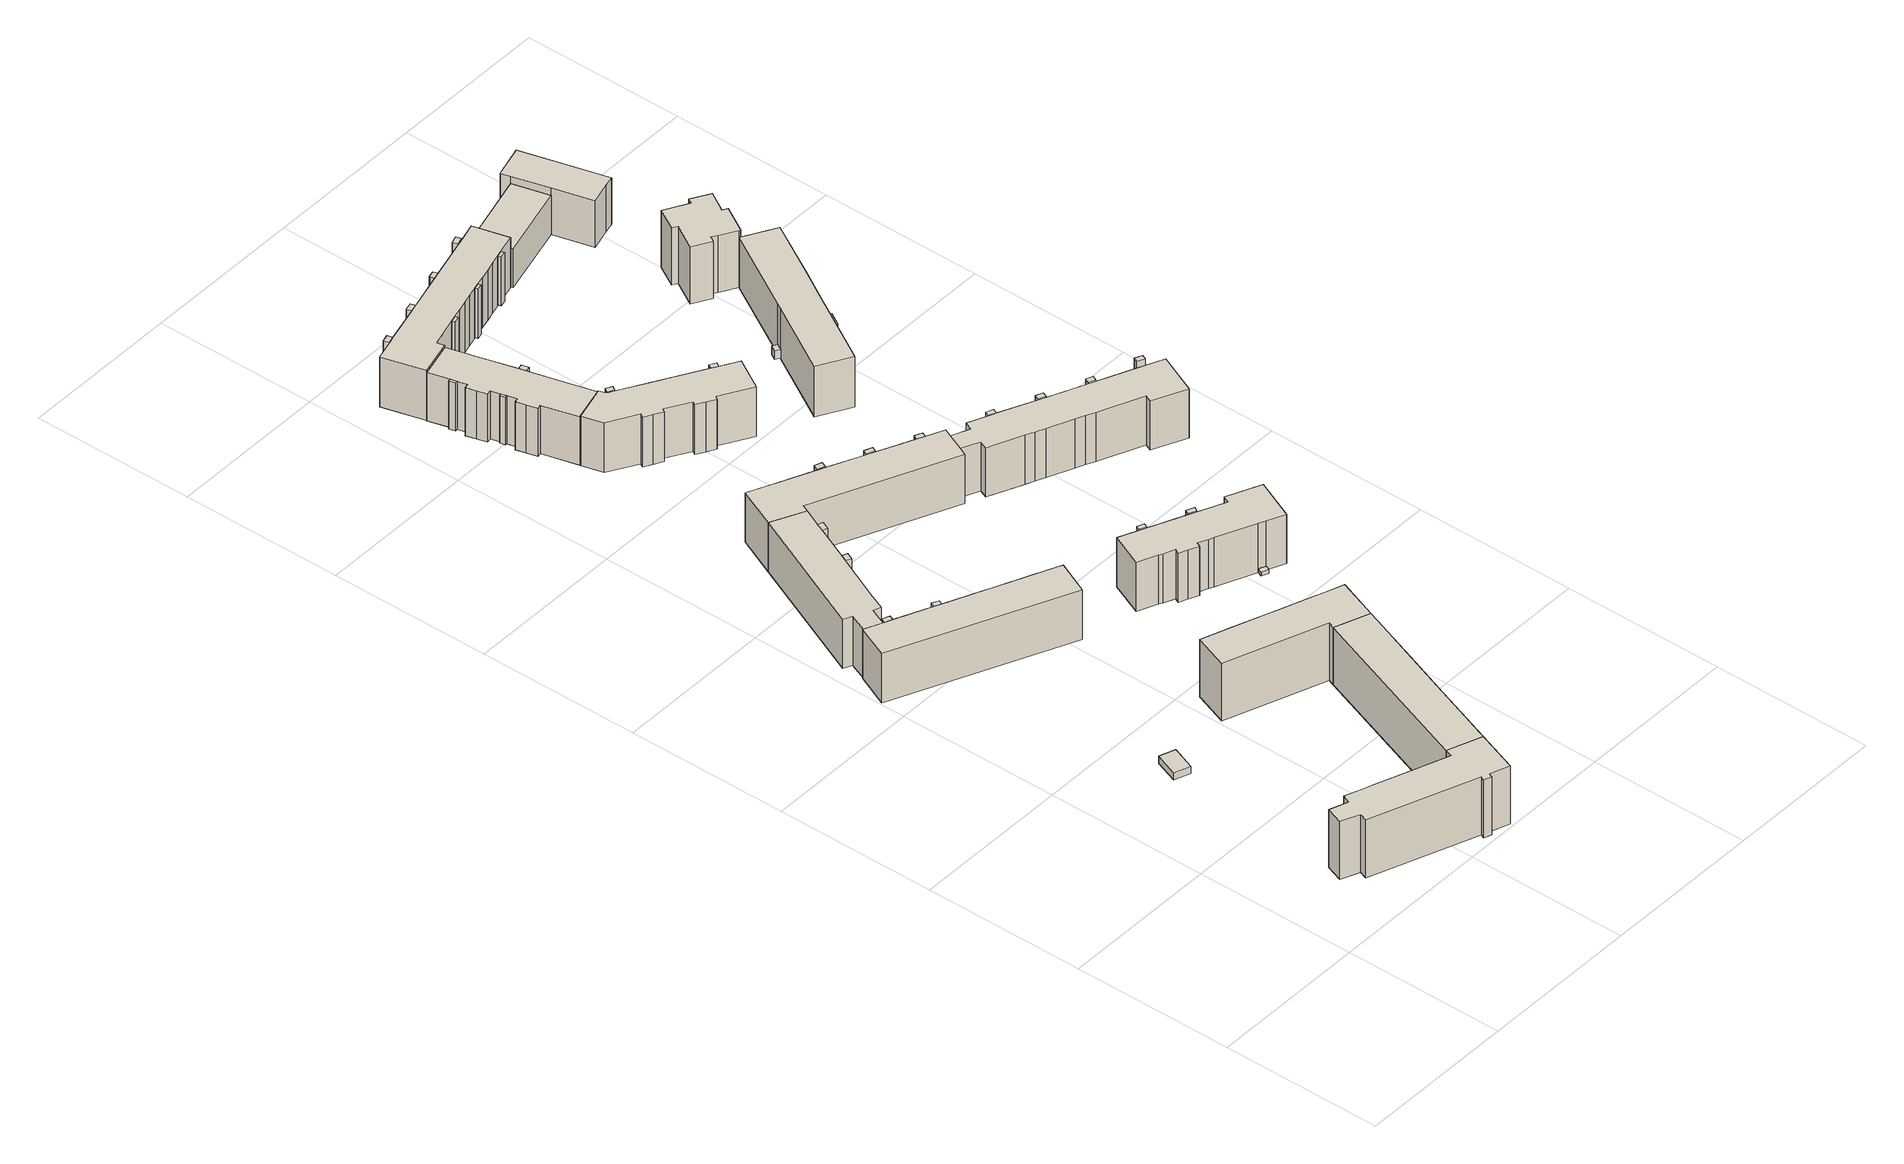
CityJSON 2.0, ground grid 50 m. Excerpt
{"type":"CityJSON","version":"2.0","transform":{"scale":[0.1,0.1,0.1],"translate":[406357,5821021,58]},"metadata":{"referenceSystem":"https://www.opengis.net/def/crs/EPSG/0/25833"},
"CityObjects":{
"building1":{"type":"Building","attributes":{"Gemeindeschluessel":"11000010","function":"31001_1010"},"address":[{"country":"Germany","locality":"Berlin","thoroughfareNumber":"91, 93, 95","thoroughfareName":"Riesaer Straße"}],"children":["building1-1","building1-2","building1-3"]},
"building1-1":{"type":"BuildingPart","attributes":{"BezugspunktDach":"2200","measuredHeight":19.59,"storeysAboveGround":6},"parents":["building1"],"geometry":[{"type":"MultiSurface","lod":"1","boundaries":[[[0,1,2,3,4,5,6,7,8,9,10,11,12,13,14,15,16,17]],[[18,19,20,21,22,23,24,25,26,27,28,29,30,31,32,33,34,35]],[[18,35,17,16]],[[19,18,16,15]],[[20,19,15,14]],[[21,20,14,13]],[[36,37,38,39,40,22,21,13,12]],[[23,22,12,11]],[[41,42,11,10]],[[24,23,43,44]],[[25,24,10,9]],[[26,25,9,8]],[[27,26,8,7]],[[28,27,7,6]],[[29,28,6,5]],[[30,29,5,4]],[[31,30,4,3]],[[32,31,3,2]],[[33,32,2,1]],[[34,33,1,0]],[[35,34,0,17]],[[40,39,38,37,36]],[[44,43,42,41]]]}]},
"building1-2":{"type":"BuildingPart","attributes":{"BezugspunktDach":"2200","measuredHeight":2.96,"storeysAboveGround":6},"parents":["building1"],"geometry":[{"type":"Solid","lod":"1","boundaries":[[[[37,45,46,47,38]],[[48,49,50,40,39]],[[48,39,38,47]],[[49,48,47,46]],[[50,49,46,45]],[[40,50,45,37]],[[39,40,37,38]]]]}]},
"building1-3":{"type":"BuildingPart","attributes":{"BezugspunktDach":"2200","measuredHeight":3,"storeysAboveGround":6},"parents":["building1"],"geometry":[{"type":"MultiSurface","lod":"1","boundaries":[[[41,51,52,42]],[[53,54,44,43]],[[53,43,42,52]],[[54,53,52,51]],[[44,54,51,41]],[[43,44,55,41,42]]]}]},
"building2":{"type":"Building","attributes":{"Gemeindeschluessel":"11000010","BezugspunktDach":"2200","function":"31001_2520","measuredHeight":2.48,"storeysAboveGround":1},"address":[{"country":"Germany","locality":"Berlin","thoroughfareNumber":"7 (1)","thoroughfareName":"Branitzer Straße"}],"geometry":[{"type":"Solid","lod":"1","boundaries":[[[[56,57,58,59]],[[60,61,62,63]],[[60,63,59,58]],[[61,60,58,57]],[[62,61,57,56]],[[63,62,56,59]]]]}]},
"building3":{"type":"Building","attributes":{"Gemeindeschluessel":"11000010","function":"31001_1010"},"address":[{"country":"Germany","locality":"Berlin","thoroughfareNumber":"10, 12, 14, 8","thoroughfareName":"Branitzer Straße"}],"children":["building3-1","building3-2","building3-3","building3-4","building3-5"]},
"building3-1":{"type":"BuildingPart","attributes":{"BezugspunktDach":"2200","measuredHeight":16.72,"storeysAboveGround":5},"parents":["building3"],"geometry":[{"type":"MultiSurface","lod":"1","boundaries":[[[64,65,66,67,68,69,70,71,72,73,74,75,76,77]],[[78,79,80,81,82,83,84,85,86,87,88,89,90,91]],[[78,91,77,76]],[[79,78,76,75]],[[80,79,75,74]],[[81,80,74,73]],[[83,82,72,71]],[[84,83,71,83,84,92]],[[85,84,70,69]],[[86,85,86,93,94,69,68]],[[87,86,68,67]],[[88,87,67,66],[87,88,95,96]],[[89,88,66,65]],[[90,89,65,64]],[[91,90,64,77]],[[82,81,73,72]],[[92,84,83,71,70]],[[94,93,86,85]],[[95,88,87,96]]]}]},
"building3-2":{"type":"BuildingPart","attributes":{"BezugspunktDach":"2200","measuredHeight":16.69,"storeysAboveGround":5},"parents":["building3"],"geometry":[{"type":"Solid","lod":"1","boundaries":[[[[70,97,98,71]],[[99,100,84,83]],[[99,83,71,98]],[[100,99,98,97]],[[84,100,97,70]],[[83,84,70,71]]]]}]},
"building3-3":{"type":"BuildingPart","attributes":{"BezugspunktDach":"2200","measuredHeight":3,"storeysAboveGround":5},"parents":["building3"],"geometry":[{"type":"Solid","lod":"1","boundaries":[[[[95,101,102,96]],[[103,104,88,87]],[[103,87,96,102]],[[104,103,102,101]],[[88,104,101,95]],[[87,88,95,96]]]]}]},
"building3-4":{"type":"BuildingPart","attributes":{"BezugspunktDach":"2200","measuredHeight":3,"storeysAboveGround":5},"parents":["building3"],"geometry":[{"type":"Solid","lod":"1","boundaries":[[[[93,105,106,94]],[[107,108,86,85]],[[107,85,94,106]],[[108,107,106,105]],[[86,108,105,93]],[[85,86,93,94]]]]}]},
"building3-5":{"type":"BuildingPart","attributes":{"BezugspunktDach":"2200","measuredHeight":16.73,"storeysAboveGround":5},"parents":["building3"],"geometry":[{"type":"Solid","lod":"1","boundaries":[[[[72,109,110,73]],[[111,112,82,81]],[[111,81,73,110]],[[112,111,110,109]],[[82,112,109,72]],[[82,72,82,81]],[[81,82,72,73]]]]}]},
"building4":{"type":"Building","attributes":{"Gemeindeschluessel":"11000010","function":"31001_1010"},"address":[{"country":"Germany","locality":"Berlin","thoroughfareNumber":"10, 12, 14","thoroughfareName":"Schönewalder Straße"}],"children":["building4-1","building4-2","building4-3","building4-4"]},
"building4-1":{"type":"BuildingPart","attributes":{"BezugspunktDach":"2200","measuredHeight":16.53,"storeysAboveGround":5},"parents":["building4"],"geometry":[{"type":"MultiSurface","lod":"1","boundaries":[[[113,114,115,116,117,118,119,120,121,122,123,124,125,126]],[[127,128,129,130,131,132,133,134,135,136,137,138,139,140]],[[127,140,126,125]],[[128,127,125,124]],[[129,128,124,123]],[[130,129,141,142]],[[131,130,122,121]],[[133,132,120,119]],[[143,144,145,146,134,133,119,118]],[[135,134,118,117]],[[136,135,117,116]],[[137,136,116,115]],[[138,137,115,114]],[[139,138,114,113]],[[140,139,113,126]],[[142,141,123,122]],[[131,147,121,120,132]],[[146,145,144,143]]]}]},
"building4-2":{"type":"BuildingPart","attributes":{"BezugspunktDach":"2200","measuredHeight":16.87,"storeysAboveGround":5},"parents":["building4"],"geometry":[{"type":"MultiSurface","lod":"1","boundaries":[[[148,149,150,151]],[[131,152,153,132]],[[121,120,154,151,150]],[[152,131,150,149]],[[153,152,149,148]],[[132,153,148,151]],[[131,132,154,120,121]]]}]},
"building4-3":{"type":"BuildingPart","attributes":{"BezugspunktDach":"2200","measuredHeight":1.98,"storeysAboveGround":5},"parents":["building4"],"geometry":[{"type":"Solid","lod":"1","boundaries":[[[[155,156,144,143]],[[145,157,158,146]],[[157,145,144,156]],[[158,157,156,155]],[[146,158,155,143]],[[145,146,143,144]]]]}]},
"building4-4":{"type":"BuildingPart","attributes":{"BezugspunktDach":"2200","measuredHeight":16.72,"storeysAboveGround":5},"parents":["building4"],"geometry":[{"type":"MultiSurface","lod":"1","boundaries":[[[159,160,161,162]],[[141,163,164,142]],[[141,123,122,165,162,161]],[[163,141,161,160]],[[164,163,160,159]],[[142,164,159,162]],[[142,165,122,123,141]]]}]},
"building5":{"type":"Building","attributes":{"Gemeindeschluessel":"11000010","function":"31001_1010"},"address":[{"country":"Germany","locality":"Berlin","thoroughfareNumber":"1, 3, 5, 7","thoroughfareName":"Louis-Lewin-Straße"}],"children":["building5-1","building5-2","building5-3","building5-4","building5-5"]},
"building5-1":{"type":"BuildingPart","attributes":{"BezugspunktDach":"2200","measuredHeight":19.39,"storeysAboveGround":6},"parents":["building5"],"geometry":[{"type":"MultiSurface","lod":"1","boundaries":[[[7,166,167,168,169,170,171,172,173,174,175,8]],[[176,177,178,179,180,181,182,183,184,185,186,187]],[[176,187,8,175]],[[177,176,175,174]],[[178,177,174,173]],[[179,178,188,189,190,191,173,172]],[[180,179,172,171]],[[192,193,194,195,181,180,171,170]],[[182,181,170,169]],[[196,197,198,169,168]],[[183,182,199,200,201]],[[184,183,168,167]],[[202,203,184,185,184,167,166]],[[186,185,166,7]],[[187,186,7,8]],[[191,190,189,188]],[[195,194,193,192]],[[201,200,199,198,197,196]],[[185,184,203,202]]]}]},
"building5-2":{"type":"BuildingPart","attributes":{"BezugspunktDach":"2200","measuredHeight":2.52,"storeysAboveGround":6},"parents":["building5"],"geometry":[{"type":"Solid","lod":"1","boundaries":[[[[204,205,191,190]],[[188,206,207,189]],[[206,188,191,205]],[[207,206,205,204]],[[189,207,204,190]],[[189,190,191,188]]]]}]},
"building5-3":{"type":"BuildingPart","attributes":{"BezugspunktDach":"2200","measuredHeight":2.54,"storeysAboveGround":6},"parents":["building5"],"geometry":[{"type":"Solid","lod":"1","boundaries":[[[[208,209,198,197]],[[200,210,211,201]],[[210,200,198,209]],[[211,210,209,208]],[[201,211,208,197]],[[200,201,197,198]]]]}]},
"building5-4":{"type":"BuildingPart","attributes":{"BezugspunktDach":"2200","measuredHeight":2.65,"storeysAboveGround":6},"parents":["building5"],"geometry":[{"type":"Solid","lod":"1","boundaries":[[[[212,213,203,202]],[[184,214,215,185]],[[214,184,203,213]],[[215,214,213,212]],[[185,215,212,202]],[[184,185,202,203]]]]}]},
"building5-5":{"type":"BuildingPart","attributes":{"BezugspunktDach":"2200","measuredHeight":2.62,"storeysAboveGround":6},"parents":["building5"],"geometry":[{"type":"Solid","lod":"1","boundaries":[[[[216,217,193,192]],[[194,218,219,195]],[[218,194,193,217]],[[219,218,217,216]],[[195,219,216,192]],[[195,192,193,194]]]]}]},
"building6":{"type":"Building","attributes":{"Gemeindeschluessel":"11000010","function":"31001_1010"},"address":[{"country":"Germany","locality":"Berlin","thoroughfareNumber":"1, 3, 5","thoroughfareName":"Branitzer Straße"}],"children":["building6-1","building6-2","building6-3","building6-4"]},
"building6-1":{"type":"BuildingPart","attributes":{"BezugspunktDach":"2200","measuredHeight":19.35,"storeysAboveGround":6},"parents":["building6"],"geometry":[{"type":"MultiSurface","lod":"1","boundaries":[[[220,175,174,221,222,223,224,225,226,227,228,229]],[[230,231,232,233,234,235,236,237,177,176,238,239]],[[230,239,229,228]],[[231,230,228,227]],[[232,231,240,241,242,243,227,226]],[[233,232,226,225]],[[244,245,246,225,224]],[[234,233,247,248,249]],[[235,234,224,223]],[[250,251,252,223,222]],[[236,235,253,254,255]],[[237,236,222,221]],[[177,237,221,174]],[[176,177,174,175]],[[238,176,175,220]],[[239,238,220,229]],[[243,242,241,240]],[[249,248,247,246,245,244]],[[255,254,253,252,251,250]]]}]},
"building6-2":{"type":"BuildingPart","attributes":{"BezugspunktDach":"2200","measuredHeight":2.29,"storeysAboveGround":6},"parents":["building6"],"geometry":[{"type":"Solid","lod":"1","boundaries":[[[[245,256,257,246]],[[258,259,249,248]],[[258,248,246,257]],[[259,258,257,256]],[[249,259,256,245]],[[248,249,245,246]]]]}]},
"building6-3":{"type":"BuildingPart","attributes":{"BezugspunktDach":"2200","measuredHeight":6.42,"storeysAboveGround":6},"parents":["building6"],"geometry":[{"type":"Solid","lod":"1","boundaries":[[[[242,260,261,243]],[[262,263,241,240]],[[262,240,243,261]],[[263,262,261,260]],[[241,263,260,242]],[[241,242,243,240]]]]}]},
"building6-4":{"type":"BuildingPart","attributes":{"BezugspunktDach":"2200","measuredHeight":2.48,"storeysAboveGround":6},"parents":["building6"],"geometry":[{"type":"Solid","lod":"1","boundaries":[[[[250,264,265,251]],[[266,267,254,253]],[[266,253,251,265]],[[267,266,265,264]],[[254,267,264,250]],[[253,254,250,251]]]]}]},
"building7":{"type":"Building","attributes":{"Gemeindeschluessel":"11000010","BezugspunktDach":"2200","function":"51009_1610","measuredHeight":16.17,"storeysAboveGround":0},"address":[{"country":"Germany","locality":"Berlin"}],"geometry":[{"type":"Solid","lod":"1","boundaries":[[[[268,269,270,271]],[[272,273,274,275]],[[272,275,271,270]],[[273,272,270,269]],[[274,273,269,268]],[[275,274,268,271]]]]}]},
"building8":{"type":"Building","attributes":{"Gemeindeschluessel":"11000010","BezugspunktDach":"2200","function":"51009_1610","measuredHeight":16.22,"storeysAboveGround":0},"address":[{"country":"Germany","locality":"Berlin"}],"geometry":[{"type":"Solid","lod":"1","boundaries":[[[[276,277,278,279]],[[280,281,282,283]],[[280,283,279,278]],[[281,280,278,277]],[[282,281,277,276]],[[283,282,276,279]]]]}]},
"building9":{"type":"Building","attributes":{"Gemeindeschluessel":"11000010","function":"31001_1010"},"address":[{"country":"Germany","locality":"Berlin","thoroughfareNumber":"11, 13, 15, 9","thoroughfareName":"Adele-Sandrock-Straße"}],"children":["building9-1","building9-2","building9-3","building9-4","building9-5"]},
"building9-1":{"type":"BuildingPart","attributes":{"BezugspunktDach":"2200","measuredHeight":16.58,"storeysAboveGround":5},"parents":["building9"],"geometry":[{"type":"MultiSurface","lod":"1","boundaries":[[[124,284,285,286,287,288,289,290,291,292,293,294,295,296,297,125]],[[298,299,300,301,302,303,304,305,306,307,308,309,310,311,128,127]],[[298,127,125,297]],[[299,298,297,296]],[[312,313,314,315,300,299,296,295]],[[301,300,295,294]],[[302,301,316,317]],[[303,302,293,292]],[[304,303,292,318,319,291]],[[305,304,291,290]],[[320,321,322,290,289]],[[307,306,289,288]],[[308,307,288,287]],[[309,308,287,286]],[[310,309,286,285]],[[311,310,285,284]],[[128,311,284,124]],[[127,128,124,125]],[[315,314,313,312]],[[317,316,294,293]],[[291,319,318,292]],[[306,305,322,321,320]]]}]},
"building9-2":{"type":"BuildingPart","attributes":{"BezugspunktDach":"2200","measuredHeight":16.78,"storeysAboveGround":5},"parents":["building9"],"geometry":[{"type":"MultiSurface","lod":"1","boundaries":[[[323,324,325,326]],[[327,328,317,316]],[[327,316,326,325]],[[328,327,325,324]],[[317,328,324,323]],[[294,293,323,326]],[[329,316,317,293,294]]]}]},
"building9-3":{"type":"BuildingPart","attributes":{"BezugspunktDach":"2200","measuredHeight":2.92,"storeysAboveGround":5},"parents":["building9"],"geometry":[{"type":"Solid","lod":"1","boundaries":[[[[312,330,331,313]],[[332,333,315,314]],[[332,314,313,331]],[[333,332,331,330]],[[315,333,330,312]],[[315,312,313,314]]]]}]},
"building9-4":{"type":"BuildingPart","attributes":{"BezugspunktDach":"2200","measuredHeight":16.82,"storeysAboveGround":5},"parents":["building9"],"geometry":[{"type":"MultiSurface","lod":"1","boundaries":[[[334,335,336,337]],[[338,339,319,318]],[[338,318,337,336]],[[339,338,336,335]],[[319,339,335,334]],[[318,292,291,334,337]],[[319,291,292,318]]]}]},
"building9-5":{"type":"BuildingPart","attributes":{"BezugspunktDach":"2200","measuredHeight":16.51,"storeysAboveGround":5},"parents":["building9"],"geometry":[{"type":"Solid","lod":"1","boundaries":[[[[320,340,341,321]],[[342,343,306,305]],[[342,305,321,341]],[[343,342,341,340]],[[306,343,340,320]],[[305,306,320,321]]]]}]},
"building10":{"type":"Building","attributes":{"Gemeindeschluessel":"11000010","function":"31001_1010"},"address":[{"country":"Germany","locality":"Berlin","thoroughfareNumber":"20, 22, 24","thoroughfareName":"Adele-Sandrock-Straße"}],"children":["building10-1","building10-2","building10-3","building10-4"]},
"building10-1":{"type":"BuildingPart","attributes":{"BezugspunktDach":"2200","measuredHeight":16.39,"storeysAboveGround":5},"parents":["building10"],"geometry":[{"type":"MultiSurface","lod":"1","boundaries":[[[278,277,344,345,346,347,348,270,269,349,350,351,352,353,354,355,356,357,358,359,360,361,362,363]],[[364,365,366,367,368,369,370,371,372,373,374,375,376,377,378,379,380,381,382,383,384,385,386,387]],[[364,387,363,362]],[[365,364,362,361]],[[366,365,388,389,390,391,361,360]],[[367,366,360,359]],[[368,367,359,392,393,358]],[[369,368,358,357]],[[370,369,394,395,396,397,398,357,356]],[[371,370,356,355]],[[372,371,355,354]],[[373,372,354,353]],[[374,373,353,352]],[[375,374,352,351]],[[376,375,351,350]],[[377,376,350,349]],[[378,377,349,269]],[[379,378,269,270]],[[380,379,270,348]],[[381,380,348,347]],[[382,381,347,346]],[[383,382,346,345]],[[384,383,345,344]],[[385,384,344,277]],[[386,385,277,278]],[[387,386,278,363]],[[391,390,389,388]],[[358,393,392,359]],[[398,397,396,395,394]]]}]},
"building10-2":{"type":"BuildingPart","attributes":{"BezugspunktDach":"2200","measuredHeight":5.69,"storeysAboveGround":5},"parents":["building10"],"geometry":[{"type":"MultiSurface","lod":"1","boundaries":[[[397,399,400,398]],[[401,402,396,395]],[[401,395,398,400]],[[402,401,400,399]],[[396,402,399,397]],[[395,396,403,397,398]]]}]},
"building10-3":{"type":"BuildingPart","attributes":{"BezugspunktDach":"2200","measuredHeight":16.27,"storeysAboveGround":5},"parents":["building10"],"geometry":[{"type":"Solid","lod":"1","boundaries":[[[[358,404,405,359]],[[406,407,393,392]],[[406,392,359,405]],[[407,406,405,404]],[[393,407,404,358]],[[392,393,358,359]]]]}]},
"building10-4":{"type":"BuildingPart","attributes":{"BezugspunktDach":"2200","measuredHeight":3.04,"storeysAboveGround":5},"parents":["building10"],"geometry":[{"type":"Solid","lod":"1","boundaries":[[[[390,408,409,391]],[[410,411,389,388]],[[410,388,391,409]],[[411,410,409,408]],[[389,411,408,390]],[[389,390,391,388]]]]}]},
"building11":{"type":"Building","attributes":{"Gemeindeschluessel":"11000010","function":"31001_1010"},"address":[{"country":"Germany","locality":"Berlin","thoroughfareNumber":"14, 16, 18","thoroughfareName":"Adele-Sandrock-Straße"}],"children":["building11-1","building11-2","building11-3","building11-4"]},
"building11-1":{"type":"BuildingPart","attributes":{"BezugspunktDach":"2200","measuredHeight":16.76,"storeysAboveGround":5},"parents":["building11"],"geometry":[{"type":"MultiSurface","lod":"1","boundaries":[[[412,413,414,415,416,417,418,419,420,421,422,423,424,425,426,427,428,429,430,431,432,433]],[[434,435,436,437,438,439,440,441,442,443,444,445,446,447,448,449,450,451,452,453,454,455]],[[434,455,433,432]],[[435,434,432,431]],[[436,435,431,430]],[[437,436,456,457]],[[438,437,429,428]],[[439,438,458,459,460,461,428,427]],[[440,439,427,426]],[[441,440,462,463]],[[442,441,425,424]],[[443,442,424,423]],[[444,443,423,422]],[[445,444,422,421]],[[446,445,421,420]],[[447,446,420,419]],[[448,447,419,418]],[[449,448,418,417]],[[450,449,417,416]],[[451,450,416,415]],[[452,451,415,414]],[[453,452,414,413]],[[454,453,413,412]],[[455,454,412,433]],[[457,456,430,429]],[[461,460,459,458]],[[463,462,426,425]]]}]},
"building11-2":{"type":"BuildingPart","attributes":{"BezugspunktDach":"2200","measuredHeight":15.08,"storeysAboveGround":5},"parents":["building11"],"geometry":[{"type":"Solid","lod":"1","boundaries":[[[[460,464,465,461]],[[466,467,459,458]],[[466,458,461,465]],[[467,466,465,464]],[[459,467,464,460]],[[458,459,460,461]]]]}]},
"building11-3":{"type":"BuildingPart","attributes":{"BezugspunktDach":"2200","measuredHeight":16.66,"storeysAboveGround":5},"parents":["building11"],"geometry":[{"type":"Solid","lod":"1","boundaries":[[[[425,468,469,426]],[[470,471,463,462]],[[470,462,426,469]],[[471,470,469,468]],[[463,471,468,425]],[[462,463,425,426]]]]}]},
"building11-4":{"type":"BuildingPart","attributes":{"BezugspunktDach":"2200","measuredHeight":16.84,"storeysAboveGround":5},"parents":["building11"],"geometry":[{"type":"MultiSurface","lod":"1","boundaries":[[[472,473,474,475]],[[476,477,457,456]],[[476,456,475,474]],[[477,476,474,473]],[[457,477,473,472]],[[430,429,472,475]],[[456,457,429,430]]]}]},
"building12":{"type":"Building","attributes":{"Gemeindeschluessel":"11000010","function":"31001_1010"},"address":[{"country":"Germany","locality":"Berlin","thoroughfareNumber":"2, 4, 6","thoroughfareName":"Branitzer Straße"}],"children":["building12-1","building12-2","building12-3","building12-4"]},
"building12-1":{"type":"BuildingPart","attributes":{"BezugspunktDach":"2200","measuredHeight":16.62,"storeysAboveGround":5},"parents":["building12"],"geometry":[{"type":"MultiSurface","lod":"1","boundaries":[[[478,479,480,481,482,483,484,485,486,487,488,489,490,491,492,493,494,495,496,497,498]],[[499,500,501,502,503,504,505,506,507,508,509,510,511,512,513,514,515,516,517,518,519]],[[499,519,498,497]],[[500,499,497,496]],[[502,501,495,494]],[[503,502,520,521]],[[504,503,493,492]],[[505,504,492,491]],[[506,505,491,490]],[[507,506,490,489]],[[508,507,489,488]],[[509,508,522,523,524,525,526,488,487]],[[510,509,487,486]],[[511,510,486,485]],[[512,511,485,484]],[[513,512,484,483]],[[514,513,483,482]],[[515,514,482,481]],[[516,515,481,480]],[[517,516,480,479]],[[518,517,479,478]],[[519,518,478,498]],[[501,500,496,495]],[[521,520,494,493]],[[526,525,524,523,522]]]}]},
"building12-2":{"type":"BuildingPart","attributes":{"BezugspunktDach":"2200","measuredHeight":16.82,"storeysAboveGround":5},"parents":["building12"],"geometry":[{"type":"MultiSurface","lod":"1","boundaries":[[[527,528,529,530]],[[531,532,501,500]],[[531,500,530,529]],[[532,531,529,528]],[[501,532,528,527]],[[533,496,495,527,530]],[[500,534,501,495,496,533]]]}]},
"building12-3":{"type":"BuildingPart","attributes":{"BezugspunktDach":"2200","measuredHeight":1.31,"storeysAboveGround":5},"parents":["building12"],"geometry":[{"type":"Solid","lod":"1","boundaries":[[[[535,525,524,536]],[[523,522,537,538]],[[523,538,536,524]],[[537,522,525,535]],[[538,537,535,536]],[[522,523,524,525]]]]}]},
"building12-4":{"type":"BuildingPart","attributes":{"BezugspunktDach":"2200","measuredHeight":16.84,"storeysAboveGround":5},"parents":["building12"],"geometry":[{"type":"MultiSurface","lod":"1","boundaries":[[[539,540,541,542]],[[543,544,521,520]],[[543,520,542,541]],[[544,543,541,540]],[[521,544,540,539]],[[494,493,539,542]],[[545,520,521,493,494]]]}]},
"building13":{"type":"Building","attributes":{"Gemeindeschluessel":"11000010","BezugspunktDach":"2200","function":"51009_1610","measuredHeight":16.49,"storeysAboveGround":0},"address":[{"country":"Germany","locality":"Berlin"}],"geometry":[{"type":"Solid","lod":"1","boundaries":[[[[546,547,548,549]],[[550,551,552,553]],[[550,553,549,548]],[[551,550,548,547]],[[552,551,547,546]],[[553,552,546,549]]]]}]},
"building14":{"type":"Building","attributes":{"Gemeindeschluessel":"11000010","function":"31001_1010"},"address":[{"country":"Germany","locality":"Berlin","thoroughfareNumber":"2, 4, 6, 8","thoroughfareName":"Annaburger Straße"}],"children":["building14-1","building14-2","building14-3","building14-4","building14-5"]},
"building14-1":{"type":"BuildingPart","attributes":{"BezugspunktDach":"2200","measuredHeight":16.86,"storeysAboveGround":5},"parents":["building14"],"geometry":[{"type":"MultiSurface","lod":"1","boundaries":[[[554,555,556,549,548,557,558,559,560,561,562,563,564,565,566,567,568,569,570,571,572,573,574,575,576,577,578]],[[579,580,581,582,583,584,585,586,587,588,589,590,591,592,593,594,595,596,597,598,599,600,601,602,603,604,605]],[[579,605,578,577]],[[580,579,606,607]],[[608,609,581,580,576,575]],[[610,608,575,574]],[[582,581,609,611]],[[583,582,574,573]],[[612,613,573,572]],[[584,583,614,615]],[[585,584,572,571]],[[586,585,571,616,617,618]],[[587,586,570,569]],[[588,587,569,568]],[[589,588,568,567]],[[590,589,567,566]],[[591,590,566,565]],[[592,591,565,564]],[[593,592,564,563]],[[594,593,563,562]],[[595,594,562,561]],[[596,595,561,560]],[[597,596,560,559]],[[598,597,559,558]],[[599,598,558,557]],[[600,599,557,548]],[[601,600,548,549]],[[602,601,549,556]],[[603,602,556,555]],[[604,603,555,554]],[[605,604,554,578]],[[607,606,577,576,619]],[[615,614,613,612]],[[618,617,616,571,570]]]}]},
"building14-2":{"type":"BuildingPart","attributes":{"BezugspunktDach":"2200","measuredHeight":16.84,"storeysAboveGround":5},"parents":["building14"],"geometry":[{"type":"MultiSurface","lod":"1","boundaries":[[[620,621,622,623]],[[624,607,606,625]],[[624,625,623,622]],[[607,624,622,621]],[[626,577,576,607,621,620]],[[625,606,620,623]],[[606,607,576,577,626]]]}]},
"building14-3":{"type":"BuildingPart","attributes":{"BezugspunktDach":"2200","measuredHeight":16.31,"storeysAboveGround":5},"parents":["building14"],"geometry":[{"type":"Solid","lod":"1","boundaries":[[[[613,612,627,628]],[[629,615,614,630]],[[629,630,628,627]],[[615,629,627,612]],[[630,614,613,628]],[[614,615,612,613]]]]}]},
"building14-4":{"type":"BuildingPart","attributes":{"BezugspunktDach":"2200","measuredHeight":16.41,"storeysAboveGround":5},"parents":["building14"],"geometry":[{"type":"Solid","lod":"1","boundaries":[[[[608,610,631,632]],[[633,611,609,634]],[[633,634,632,631]],[[611,633,631,610]],[[634,609,608,632]],[[609,611,610,608]]]]}]},
"building14-5":{"type":"BuildingPart","attributes":{"BezugspunktDach":"2200","measuredHeight":16.85,"storeysAboveGround":5},"parents":["building14"],"geometry":[{"type":"MultiSurface","lod":"1","boundaries":[[[635,636,637,638]],[[639,617,616,640]],[[639,640,638,637]],[[617,639,637,636]],[[571,570,636,635]],[[640,616,635,638]],[[616,617,570,571]]]}]},
"building15":{"type":"Building","attributes":{"Gemeindeschluessel":"11000010","BezugspunktDach":"2200","function":"51009_1610","measuredHeight":16.51,"storeysAboveGround":0},"address":[{"country":"Germany","locality":"Berlin"}],"geometry":[{"type":"Solid","lod":"1","boundaries":[[[[641,642,643,644]],[[645,646,647,648]],[[645,648,644,643]],[[646,645,643,642]],[[647,646,642,641]],[[648,647,641,644]]]]}]},
"building16":{"type":"Building","attributes":{"Gemeindeschluessel":"11000010","BezugspunktDach":"2200","function":"51009_1610","measuredHeight":16.5,"storeysAboveGround":0},"address":[{"country":"Germany","locality":"Berlin"}],"geometry":[{"type":"Solid","lod":"1","boundaries":[[[[649,650,651,652]],[[653,654,655,656]],[[653,656,652,651]],[[654,653,651,650]],[[655,654,650,649]],[[656,655,649,652]]]]}]},
"building17":{"type":"Building","attributes":{"Gemeindeschluessel":"11000010","function":"31001_1010"},"address":[{"country":"Germany","locality":"Berlin","thoroughfareNumber":"1, 3, 5, 7","thoroughfareName":"Adele-Sandrock-Straße"}],"children":["building17-1","building17-2","building17-3","building17-4","building17-5"]},
"building17-1":{"type":"BuildingPart","attributes":{"BezugspunktDach":"2200","measuredHeight":16.68,"storeysAboveGround":5},"parents":["building17"],"geometry":[{"type":"MultiSurface","lod":"1","boundaries":[[[657,658,659,660,661,662,663,664,665,666,667,668,669,670,671,672,673,674,675,676,677,678,287,286]],[[308,679,680,681,682,683,684,685,686,687,688,689,690,691,692,693,694,695,696,697,698,699,700,309]],[[308,309,286,287]],[[679,308,287,678]],[[680,679,678,677]],[[681,680,677,676]],[[682,681,701,702]],[[683,682,675,674]],[[684,683,703,704,705,673]],[[685,684,673,672]],[[686,685,672,706,707,671]],[[687,686,671,670]],[[688,687,708,709,710,669]],[[689,688,669,668]],[[690,689,668,667]],[[691,690,667,666]],[[692,691,666,665]],[[693,692,665,664]],[[694,693,664,663]],[[695,694,663,662]],[[696,695,662,661]],[[697,696,661,660]],[[698,697,660,659]],[[699,698,659,658]],[[700,699,658,657]],[[309,700,657,286]],[[702,701,711,676,675]],[[674,673,705,704,703]],[[671,707,706,672]],[[670,669,710,709,708]]]}]},
"building17-2":{"type":"BuildingPart","attributes":{"BezugspunktDach":"2200","measuredHeight":16.78,"storeysAboveGround":5},"parents":["building17"],"geometry":[{"type":"MultiSurface","lod":"1","boundaries":[[[712,713,714,715]],[[716,717,705,704]],[[716,704,715,714]],[[717,716,714,713]],[[705,717,713,712]],[[674,673,712,715]],[[704,705,673,674]]]}]},
"building17-3":{"type":"BuildingPart","attributes":{"BezugspunktDach":"2200","measuredHeight":16.61,"storeysAboveGround":5},"parents":["building17"],"geometry":[{"type":"MultiSurface","lod":"1","boundaries":[[[718,719,720,721]],[[722,723,702,701]],[[722,701,721,720]],[[723,722,720,719]],[[702,723,719,718]],[[724,676,675,725,718,721]],[[701,702,725,675,676,724]]]}]},
"building17-4":{"type":"BuildingPart","attributes":{"BezugspunktDach":"2200","measuredHeight":18.7,"storeysAboveGround":5},"parents":["building17"],"geometry":[{"type":"Solid","lod":"1","boundaries":[[[[726,727,728,729]],[[730,731,710,709]],[[730,709,729,728]],[[731,730,728,727]],[[710,731,727,726]],[[709,670,669,710,726,729]],[[710,669,670,709]]]]}]},
"building17-5":{"type":"BuildingPart","attributes":{"BezugspunktDach":"2200","measuredHeight":16.98,"storeysAboveGround":5},"parents":["building17"],"geometry":[{"type":"MultiSurface","lod":"1","boundaries":[[[732,733,734,735]],[[736,737,707,706]],[[736,706,735,734]],[[737,736,734,733]],[[707,737,733,732]],[[706,672,671,732,735]],[[707,671,672,706]]]}]},
"building18":{"type":"Building","attributes":{"Gemeindeschluessel":"11000010","function":"31001_2020"},"address":[{"country":"Germany","locality":"Berlin","thoroughfareNumber":"10","thoroughfareName":"Adele-Sandrock-Straße"}],"children":["building18-1","building18-2","building18-3"]},
"building18-1":{"type":"BuildingPart","attributes":{"BezugspunktDach":"2200","measuredHeight":17.07,"storeysAboveGround":5},"parents":["building18"],"geometry":[{"type":"MultiSurface","lod":"1","boundaries":[[[738,739,740,741,742,743,744,745,746]],[[747,748,749,750,751,752,753,754,755]],[[747,755,746,745]],[[756,757,758,759,748,747,745,744]],[[749,748,744,743]],[[750,749,743,742]],[[751,750,742,741]],[[752,751,741,740]],[[753,752,740,739],[752,753,760,761]],[[754,753,739,738]],[[755,754,738,746]],[[759,758,757,756]],[[760,753,752,761]]]}]},
"building18-2":{"type":"BuildingPart","attributes":{"BezugspunktDach":"2200","measuredHeight":4.01,"storeysAboveGround":5},"parents":["building18"],"geometry":[{"type":"Solid","lod":"1","boundaries":[[[[762,763,764,765,766,767,768,769,770,771,772,773,774,775,776,777,778,779,780,781,782,783,784,785,786,787,788,789,790,791,792,793,794,795,796,797,761,760]],[[752,798,799,800,801,802,803,804,805,806,807,808,809,810,811,812,813,814,815,816,817,818,819,820,821,822,823,824,825,826,827,828,829,830,831,832,833,753]],[[798,752,761,797]],[[799,798,797,796]],[[800,799,796,795]],[[801,800,795,794]],[[802,801,794,793]],[[803,802,793,792]],[[804,803,792,791]],[[805,804,791,790]],[[806,805,790,789]],[[807,806,789,788]],[[808,807,788,787]],[[809,808,787,786]],[[810,809,786,785]],[[811,810,785,784]],[[812,811,784,783]],[[813,812,783,782]],[[814,813,782,781]],[[815,814,781,780]],[[816,815,780,779]],[[817,816,779,778]],[[818,817,778,777]],[[819,818,777,776]],[[820,819,776,775]],[[821,820,775,774]],[[822,821,774,773]],[[823,822,773,772]],[[824,823,772,771]],[[825,824,771,770]],[[826,825,770,769]],[[827,826,769,768]],[[828,827,768,767]],[[829,828,767,766]],[[830,829,766,765]],[[831,830,765,764]],[[832,831,764,763]],[[833,832,763,762]],[[753,833,762,760]],[[752,753,760,761]]]]}]},
"building18-3":{"type":"BuildingPart","attributes":{"BezugspunktDach":"2200","measuredHeight":2.88,"storeysAboveGround":5},"parents":["building18"],"geometry":[{"type":"Solid","lod":"1","boundaries":[[[[757,756,834,835]],[[836,759,758,837]],[[836,837,835,834]],[[759,836,834,756]],[[837,758,757,835]],[[759,756,757,758]]]]}]},
"building19":{"type":"Building","attributes":{"Gemeindeschluessel":"11000010","BezugspunktDach":"2200","function":"31001_1010","measuredHeight":13.11,"storeysAboveGround":4},"address":[{"country":"Germany","locality":"Berlin","thoroughfareNumber":"10, 12","thoroughfareName":"Annaburger Straße"}],"geometry":[{"type":"Solid","lod":"1","boundaries":[[[[838,839,840,841,842]],[[843,844,845,846,847]],[[843,847,842,841]],[[844,843,841,840]],[[845,844,840,839]],[[846,845,839,838]],[[847,846,838,842]]]]}]},
"building20":{"type":"Building","attributes":{"Gemeindeschluessel":"11000010","BezugspunktDach":"2200","function":"31001_1010","measuredHeight":19.32,"storeysAboveGround":6},"address":[{"country":"Germany","locality":"Berlin","thoroughfareNumber":"12","thoroughfareName":"Adele-Sandrock-Straße"}],"geometry":[{"type":"Solid","lod":"1","boundaries":[[[[848,849,850,851,852,853,854,855,856,857,858,859,860,861]],[[862,863,864,865,866,867,868,869,870,871,872,873,874,875]],[[862,875,861,860]],[[863,862,860,859]],[[864,863,859,858]],[[865,864,858,857]],[[866,865,857,856]],[[867,866,856,855]],[[868,867,855,854]],[[869,868,854,853]],[[870,869,853,852]],[[871,870,852,851]],[[872,871,851,850]],[[873,872,850,849]],[[874,873,849,848]],[[875,874,848,861]]]]}]},
"building21":{"type":"Building","attributes":{"Gemeindeschluessel":"11000010","BezugspunktDach":"2200","function":"31001_1120","measuredHeight":15.65,"storeysAboveGround":4},"address":[{"country":"Germany","locality":"Berlin","thoroughfareNumber":"14","thoroughfareName":"Annaburger Straße"}],"geometry":[{"type":"Solid","lod":"1","boundaries":[[[[876,877,878,879,880,881,882]],[[883,884,885,886,887,888,889]],[[883,889,882,881]],[[884,883,881,880]],[[885,884,880,879]],[[886,885,879,878]],[[887,886,878,877]],[[888,887,877,876]],[[889,888,876,882]]]]}]}
},
"vertices":[
[269,184,203],[259,159,203],[585,39,203],[580,26,203],[603,18,203],[608,31,203],[667,9,203],[714,139,203],[610,177,203],[602,154,203],[517,185,203],[494,193,203],[378,236,203],[357,243,203],[298,265,203],[288,239,203],[231,259,203],[212,207,203],[231,259,7],[288,239,7],[298,265,7],[357,243,7],[378,236,7],[494,193,7],[517,185,7],[602,154,7],[610,177,7],[714,139,7],[667,9,7],[608,31,7],[603,18,7],[580,26,7],[585,39,7],[259,159,7],[269,184,7],[212,207,7],[378,236,26],[378,236,39],[357,243,39],[357,243,9],[378,236,9],[517,185,40],[494,193,40],[494,193,10],[517,185,10],
[383,250,39],[370,254,39],[362,257,39],[362,257,9],[370,254,9],[383,250,9],
[522,199,40],[499,207,40],[499,207,10],[522,199,10],[517,185,37],
[295,777,33],[322,850,33],[274,867,33],[247,794,33],[274,867,8],[322,850,8],[295,777,8],[247,794,8],
[535,1340,175],[581,1443,175],[525,1468,175],[502,1478,175],[393,1526,175],[371,1536,175],[259,1585,175],[238,1595,175],[129,1643,175],[108,1652,175],[104,1654,175],[52,1677,175],[50,1678,175],[5,1578,175],[50,1678,8],[52,1677,8],[104,1654,8],[108,1652,8],[129,1643,8],[238,1595,8],[259,1585,8],[371,1536,8],[393,1526,8],[502,1478,8],[525,1468,8],[581,1443,8],[535,1340,8],[5,1578,8],[259,1585,91],[393,1526,38],[371,1536,38],[525,1468,38],[502,1478,38],
[265,1599,175],[244,1609,175],[244,1609,8],[265,1599,8],
[531,1482,38],[508,1492,38],[508,1492,8],[531,1482,8],
[399,1540,38],[377,1550,38],[377,1550,8],[399,1540,8],
[136,1657,175],[114,1667,175],[114,1667,8],[136,1657,8],
[75,1733,173],[52,1677,173],[104,1654,173],[127,1709,173],[150,1699,173],[175,1756,173],[185,1778,173],[235,1888,173],[245,1909,173],[293,2016,173],[303,2039,173],[329,2096,173],[228,2144,173],[49,1745,173],[228,2144,7],[329,2096,7],[303,2039,7],[293,2016,7],[245,1909,7],[235,1888,7],[185,1778,7],[175,1756,7],[150,1699,7],[127,1709,7],[104,1654,7],[52,1677,7],[75,1733,7],[49,1745,7],[303,2039,8],[293,2016,8],[175,1756,28],[185,1778,28],[185,1778,8],[175,1756,8],[245,1909,172],
[250,1881,176],[260,1903,176],[245,1909,176],[235,1888,176],[260,1903,7],[250,1881,7],[235,1888,68],
[191,1748,28],[201,1771,28],[201,1771,8],[191,1748,8],
[307,2009,175],[318,2033,175],[303,2039,175],[293,2016,175],[318,2033,8],[307,2009,8],[293,2016,91],
[735,197,203],[743,218,203],[784,331,203],[792,353,203],[834,467,203],[842,489,203],[884,602,203],[892,624,203],[913,681,203],[807,720,203],[807,720,9],[913,681,9],[892,624,9],[884,602,9],[842,489,9],[834,467,9],[792,353,9],[784,331,9],[743,218,9],[735,197,9],[714,139,9],[610,177,9],[892,624,10],[884,602,10],[884,602,35],[892,624,35],[834,467,36],[842,489,36],[842,489,10],[834,467,10],[784,331,17],[784,331,35],[792,353,35],[792,353,17],[792,353,10],[784,331,10],[735,197,36],[743,218,36],
[900,596,35],[907,618,35],[907,618,10],[900,596,10],
[800,325,35],[809,347,35],[809,347,10],[800,325,10],
[751,191,36],[758,212,36],[758,212,9],[751,191,9],
[851,461,36],[858,483,36],[858,483,10],[851,461,10],
[814,740,203],[959,808,203],[903,828,203],[879,837,203],[767,877,203],[744,886,203],[630,927,203],[608,935,203],[549,956,203],[510,850,203],[549,956,9],[608,935,9],[630,927,9],[744,886,9],[767,877,9],[879,837,9],[903,828,9],[959,808,9],[814,740,9],[510,850,9],[608,935,10],[630,927,10],[630,927,75],[608,935,75],[767,877,24],[767,877,33],[744,886,33],[744,886,22],[744,886,10],[767,877,10],[903,828,35],[879,837,35],[879,837,18],[879,837,10],[903,828,10],[903,828,20],
[772,891,33],[749,899,33],[749,899,10],[772,891,10],
[635,940,75],[613,949,75],[613,949,10],[635,940,10],
[908,842,35],[884,851,35],[884,851,10],[908,842,10],
[188,2995,170],[195,2997,170],[191,3013,170],[184,3011,170],[191,3013,9],[195,2997,9],[188,2995,9],[184,3011,9],
[150,3131,170],[158,3133,170],[153,3153,170],[145,3151,170],[153,3153,8],[158,3133,8],[150,3131,8],[145,3151,8],
[338,2116,173],[766,1926,173],[777,1951,173],[800,2004,173],[811,2028,173],[757,2052,173],[735,2062,173],[626,2112,173],[602,2123,173],[494,2172,173],[473,2181,173],[362,2231,173],[341,2241,173],[283,2267,173],[283,2267,7],[341,2241,7],[362,2231,7],[473,2181,7],[494,2172,7],[602,2123,7],[626,2112,7],[735,2062,7],[757,2052,7],[811,2028,7],[800,2004,7],[777,1951,7],[766,1926,7],[338,2116,7],[362,2231,37],[341,2241,37],[341,2241,8],[362,2231,8],[473,2181,8],[494,2172,8],[602,2123,8],[626,2112,8],[757,2052,172],[735,2062,172],[735,2062,90],
[494,2172,176],[502,2188,176],[480,2197,176],[473,2181,176],[480,2197,8],[502,2188,8],[473,2181,145],
[370,2248,37],[348,2258,37],[348,2258,8],[370,2248,8],
[626,2112,176],[632,2126,176],[608,2136,176],[602,2123,176],[608,2136,8],[632,2126,8],
[764,2067,172],[742,2077,172],[742,2077,7],[764,2067,7],
[166,3104,170],[152,3100,170],[161,3069,170],[169,3039,170],[183,3042,170],[203,2967,170],[191,2964,170],[199,2934,170],[208,2901,170],[220,2904,170],[250,2794,170],[358,2823,170],[343,2880,170],[336,2904,170],[305,3021,170],[299,3043,170],[267,3160,170],[261,3183,170],[244,3245,170],[135,3216,170],[244,3245,7],[261,3183,7],[267,3160,7],[299,3043,7],[305,3021,7],[336,2904,7],[343,2880,7],[358,2823,7],[250,2794,7],[220,2904,7],[208,2901,7],[199,2934,7],[191,2964,7],[203,2967,7],[195,2997,7],[191,3013,7],[183,3042,7],[169,3039,7],[161,3069,7],[152,3100,7],[166,3104,7],[158,3133,7],[153,3153,7],[135,3216,7],[261,3183,8],[267,3160,8],[267,3160,38],[261,3183,38],[299,3043,8],[305,3021,8],[336,2904,20],[336,2904,8],[343,2880,8],[343,2880,65],[336,2904,65],
[359,2884,65],[352,2908,65],[352,2908,8],[359,2884,8],[343,2880,40],
[321,3025,170],[315,3047,170],[315,3047,8],[321,3025,8],
[283,3164,38],[277,3187,38],[277,3187,8],[283,3164,8],
[268,2728,174],[355,2678,174],[348,2666,174],[374,2652,174],[401,2636,174],[408,2647,174],[480,2605,174],[474,2594,174],[501,2578,174],[527,2563,174],[534,2574,174],[631,2517,174],[687,2614,174],[633,2645,174],[615,2656,174],[510,2717,174],[490,2728,174],[385,2790,174],[367,2800,174],[364,2802,174],[358,2823,174],[250,2794,174],[358,2823,6],[364,2802,6],[367,2800,6],[385,2790,6],[490,2728,6],[510,2717,6],[615,2656,6],[633,2645,6],[687,2614,6],[631,2517,6],[534,2574,6],[527,2563,6],[501,2578,6],[474,2594,6],[480,2605,6],[408,2647,6],[401,2636,6],[374,2652,6],[348,2666,6],[355,2678,6],[268,2728,6],[250,2794,6],[367,2800,8],[385,2790,8],[490,2728,8],[510,2717,8],[510,2717,159],[490,2728,159],[615,2656,8],[633,2645,8],
[518,2729,159],[498,2741,159],[498,2741,8],[518,2729,8],
[641,2658,174],[622,2669,174],[622,2669,8],[641,2658,8],
[385,2790,177],[392,2803,177],[374,2813,177],[367,2800,177],[374,2813,8],[392,2803,8],
[772,1279,173],[784,1273,173],[817,1259,173],[810,1244,173],[837,1233,173],[867,1220,173],[873,1233,173],[904,1220,173],[918,1213,173],[1035,1161,173],[1056,1152,173],[1110,1128,173],[1165,1252,173],[1062,1298,173],[1053,1277,173],[970,1314,173],[947,1324,173],[837,1373,173],[816,1382,173],[757,1408,173],[712,1305,173],[757,1408,7],[816,1382,7],[837,1373,7],[947,1324,7],[970,1314,7],[1053,1277,7],[1062,1298,7],[1165,1252,7],[1110,1128,7],[1056,1152,7],[1035,1161,7],[918,1213,7],[904,1220,7],[873,1233,7],[867,1220,7],[837,1233,7],[810,1244,7],[817,1259,7],[784,1273,7],[772,1279,7],[712,1305,7],[947,1324,9],[970,1314,9],[1056,1152,8],[1035,1161,8],[1035,1161,21],[1056,1152,21],[1056,1152,20],
[837,1373,176],[843,1386,176],[822,1395,176],[816,1382,176],[822,1395,7],[843,1386,7],[816,1382,57],[819,1381,7],
[1049,1137,21],[1028,1146,21],[1049,1137,8],[1028,1146,8],
[970,1314,177],[976,1327,177],[953,1337,177],[947,1324,177],[953,1337,9],[976,1327,9],[947,1324,121],
[334,3284,177],[353,3289,177],[350,3299,177],[331,3294,177],[350,3299,13],[353,3289,13],[334,3284,13],[331,3294,13],
[135,3216,177],[244,3245,177],[238,3268,177],[379,3307,177],[412,3316,177],[440,3323,177],[470,3332,177],[489,3337,177],[518,3345,177],[550,3353,177],[579,3361,177],[609,3369,177],[628,3375,177],[688,3391,177],[661,3495,177],[660,3500,177],[601,3483,177],[578,3477,177],[461,3445,177],[440,3439,177],[322,3407,177],[298,3400,177],[182,3369,177],[160,3362,177],[100,3346,177],[160,3362,8],[182,3369,8],[298,3400,8],[322,3407,8],[440,3439,8],[461,3445,8],[578,3477,8],[601,3483,8],[660,3500,8],[661,3495,8],[688,3391,8],[628,3375,8],[609,3369,8],[579,3361,8],[550,3353,8],[518,3345,8],[489,3337,8],[470,3332,8],[440,3323,8],[412,3316,8],[379,3307,8],[350,3299,8],[331,3294,8],[238,3268,8],[244,3245,8],[135,3216,8],[100,3346,8],[160,3362,10],[182,3369,10],[298,3400,175],[298,3400,11],[322,3407,175],[322,3407,11],[461,3445,174],[440,3439,174],[440,3439,11],[461,3445,11],[578,3477,12],[601,3483,12],[601,3483,112],[182,3369,78],
[160,3362,178],[182,3369,178],[177,3385,178],[155,3379,178],[177,3385,10],[155,3379,10],[160,3362,92],
[456,3461,174],[436,3456,174],[456,3461,11],[436,3456,11],
[317,3423,175],[294,3417,175],[317,3423,11],[294,3417,11],
[578,3477,181],[601,3483,181],[596,3500,181],[573,3493,181],[596,3500,12],[573,3493,12],
[473,3322,178],[491,3327,178],[489,3337,178],[470,3332,178],[489,3337,12],[491,3327,12],[473,3322,12],[470,3332,12],
[611,3359,178],[631,3364,178],[628,3375,178],[609,3369,178],[628,3375,13],[631,3364,13],[611,3359,13],[609,3369,13],
[832,1927,173],[821,1902,173],[926,1855,173],[953,1844,173],[982,1831,173],[1059,1797,173],[1087,1785,173],[1115,1772,173],[1248,1714,173],[1239,1693,173],[1341,1647,173],[1396,1771,173],[1342,1795,173],[1319,1805,173],[1210,1853,173],[1190,1862,173],[1078,1911,173],[1058,1920,173],[947,1970,173],[925,1979,173],[866,2005,173],[855,1980,173],[855,1980,7],[866,2005,7],[925,1979,7],[947,1970,7],[1058,1920,7],[1078,1911,7],[1190,1862,7],[1210,1853,7],[1319,1805,7],[1342,1795,7],[1396,1771,7],[1341,1647,7],[1239,1693,7],[1248,1714,7],[1115,1772,7],[1087,1785,7],[1059,1797,7],[982,1831,7],[953,1844,7],[926,1855,7],[821,1902,7],[832,1927,7],[925,1979,8],[947,1970,8],[1058,1920,91],[1058,1920,9],[1078,1911,9],[1190,1862,8],[1210,1853,8],[1319,1805,101],[1319,1805,8],[1342,1795,8],[925,1979,112],
[1078,1911,176],[1085,1926,176],[1064,1935,176],[1058,1920,176],[1064,1935,9],[1085,1926,9],
[947,1970,174],[953,1984,174],[931,1993,174],[925,1979,174],[931,1993,8],[953,1984,8],[925,1979,102],[947,1970,70],
[1342,1795,195],[1348,1809,195],[1326,1819,195],[1319,1805,195],[1326,1819,8],[1348,1809,8],
[1210,1853,178],[1217,1867,178],[1197,1876,178],[1190,1862,178],[1197,1876,8],[1217,1867,8],
[884,2395,179],[1009,2611,179],[1069,2713,179],[1163,2877,179],[1068,2931,179],[1065,2933,179],[923,2686,179],[912,2667,179],[787,2450,179],[912,2667,8],[923,2686,8],[1065,2933,8],[1068,2931,8],[1163,2877,8],[1069,2713,8],[1009,2611,8],[884,2395,8],[787,2450,8],[923,2686,40],[912,2667,40],[912,2667,11],[923,2686,11],[1009,2611,48],[1069,2713,48],
[1012,2609,48],[1015,2607,48],[1018,2606,48],[1022,2605,48],[1025,2604,48],[1029,2604,48],[1033,2604,48],[1036,2605,48],[1040,2605,48],[1043,2606,48],[1047,2608,48],[1050,2610,48],[1053,2612,48],[1056,2614,48],[1058,2617,48],[1060,2620,48],[1062,2623,48],[1079,2613,48],[1101,2652,48],[1085,2661,48],[1087,2665,48],[1088,2668,48],[1089,2671,48],[1090,2675,48],[1090,2679,48],[1090,2682,48],[1090,2686,48],[1089,2689,48],[1088,2693,48],[1086,2696,48],[1084,2699,48],[1082,2702,48],[1080,2705,48],[1077,2708,48],[1074,2710,48],[1071,2712,48],[1071,2712,8],[1074,2710,8],[1077,2708,8],[1080,2705,8],[1082,2702,8],[1084,2699,8],[1086,2696,8],[1088,2693,8],[1089,2689,8],[1090,2686,8],[1090,2682,8],[1090,2679,8],[1090,2675,8],[1089,2671,8],[1088,2668,8],[1087,2665,8],[1085,2661,8],[1101,2652,8],[1079,2613,8],[1062,2623,8],[1060,2620,8],[1058,2617,8],[1056,2614,8],[1053,2612,8],[1050,2610,8],[1047,2608,8],[1043,2606,8],[1040,2605,8],[1036,2605,8],[1033,2604,8],[1029,2604,8],[1025,2604,8],[1022,2605,8],[1018,2606,8],[1015,2607,8],[1012,2609,8],
[908,2694,40],[897,2675,40],[908,2694,11],[897,2675,11],
[688,3391,142],[690,3383,142],[919,3445,142],[889,3557,142],[661,3495,142],[889,3557,11],[919,3445,11],[690,3383,11],[688,3391,11],[661,3495,11],
[987,2956,203],[997,2972,203],[1015,2962,203],[1065,2933,203],[1068,2931,203],[1114,3011,203],[1099,3020,203],[1135,3081,203],[1079,3114,203],[1070,3099,203],[998,3140,203],[960,3074,203],[976,3065,203],[932,2988,203],[976,3065,10],[960,3074,10],[998,3140,10],[1070,3099,10],[1079,3114,10],[1135,3081,10],[1099,3020,10],[1114,3011,10],[1068,2931,10],[1065,2933,10],[1015,2962,10],[997,2972,10],[987,2956,10],[932,2988,10],
[889,3557,167],[919,3445,167],[951,3324,167],[1020,3343,167],[1051,3351,167],[980,3613,167],[881,3586,167],[980,3613,10],[1051,3351,10],[1020,3343,10],[951,3324,10],[919,3445,10],[889,3557,10],[881,3586,10]
]}
